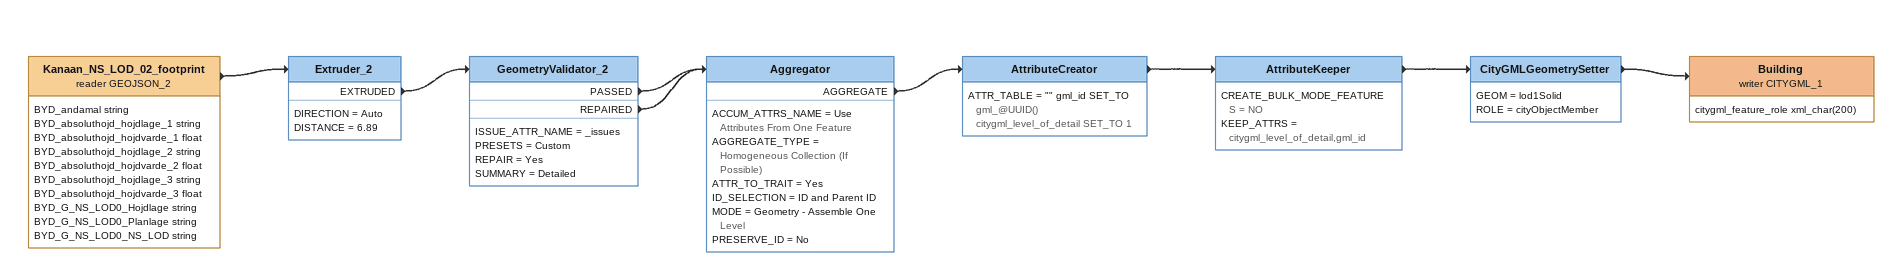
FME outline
Kanaan_NS_LOD_02_footprint (reader GEOJSON_2)
    attributes: BYD_andamal string, BYD_absoluthojd_hojdlage_1 string, BYD_absoluthojd_hojdvarde_1 float, BYD_absoluthojd_hojdlage_2 string, BYD_absoluthojd_hojdvarde_2 float, BYD_absoluthojd_hojdlage_3 string, BYD_absoluthojd_hojdvarde_3 float, BYD_G_NS_LOD0_Hojdlage string, BYD_G_NS_LOD0_Planlage string, BYD_G_NS_LOD0_NS_LOD string
    -> Extruder_2
Extruder_2
    DIRECTION = Auto
    DISTANCE = 6.89
    EXTRUDED -> GeometryValidator_2
GeometryValidator_2
    ISSUE_ATTR_NAME = _issues
    PRESETS = Custom
    REPAIR = Yes
    SUMMARY = Detailed
    PASSED -> Aggregator
    REPAIRED -> Aggregator
Aggregator
    ACCUM_ATTRS_NAME = Use Attributes From One Feature
    AGGREGATE_TYPE = Homogeneous Collection (If Possible)
    ATTR_TO_TRAIT = Yes
    ID_SELECTION = ID and Parent ID
    MODE = Geometry - Assemble One Level
    PRESERVE_ID = No
    AGGREGATE -> AttributeCreator
AttributeCreator
    ATTR_TABLE = "" gml_id SET_TO gml_@UUID()  citygml_level_of_detail SET_TO 1
    -> AttributeKeeper
AttributeKeeper
    CREATE_BULK_MODE_FEATURES = NO
    KEEP_ATTRS = citygml_level_of_detail,gml_id
    -> CityGMLGeometrySetter
CityGMLGeometrySetter
    GEOM = lod1Solid
    ROLE = cityObjectMember
    -> Building (writer CITYGML_1)
Building (writer CITYGML_1)
    attributes: citygml_feature_role xml_char(200)
